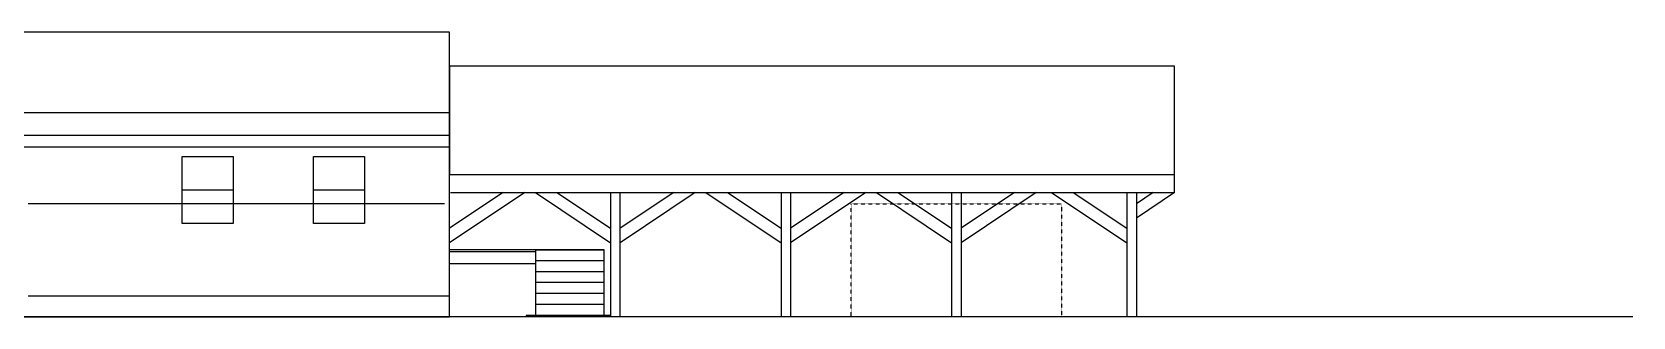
# Model space of a CAD drawing. Header units: inches. Extents: x -625442 to 34963, y -27993 to 66986.
# Drawn here: x 2734 to 3738, y 11944 to 12123 of the extents above; entities that cross this region are included whole.
import ezdxf

# ---------------------------------------------------------------- set-up
doc = ezdxf.new("R2010")
doc.units = ezdxf.units.IN
doc.header["$LTSCALE"] = 0.5
doc.header["$MEASUREMENT"] = 0
doc.linetypes.add('HIDDEN2', pattern=[0.1875, 0.125, -0.0625])
for name, color, linetype in [('E-DETAIL', 144, 'Continuous'), ('P-ABOVE', 201, 'HIDDEN2'), ('P-FURNITURE', 201, 'Continuous'), ('P-PATTERN', 147, 'Continuous')]:
    doc.layers.add(name, color=color, linetype=linetype)

msp = doc.modelspace()

# ---------------------------------------------------------------- linework, layer by layer
at = {"layer": 'E-DETAIL'}
for p, q in [((3450.69576, 12022.19183), (3450.69576, 12033.44183)), ((3049.54808, 12022.19183), (3096.69576, 11990.75221)), ((3063.06656, 12022.19183), (3096.69576, 11999.76678)), ((3096.69576, 12022.19183), (3096.69576, 11944.19183)), ((3102.69576, 11944.19183), (3102.69576, 12022.19183)), ((3136.32497, 12022.19183), (3102.69576, 11999.76678)), ((3149.84345, 12022.19183), (3102.69576, 11990.75221)), ((3156.54808, 12022.19183), (3203.69576, 11990.75221)), ((3170.06656, 12022.19183), (3203.69576, 11999.76678)), ((3203.69576, 12022.19183), (3203.69576, 11944.19183)), ((3209.69576, 12022.19183), (3209.69576, 11944.19183)), ((3243.32497, 12022.19183), (3209.69576, 11999.76678)), ((3256.84345, 12022.19183), (3209.69576, 11990.75221)), ((3263.54808, 12022.19183), (3310.69576, 11990.75221)), ((3277.06656, 12022.19183), (3310.69576, 11999.76678)), ((3310.69576, 12022.19183), (3310.69576, 11944.19183)), ((3316.69576, 12022.19183), (3316.69576, 11944.19183)), ((3350.32497, 12022.19183), (3316.69576, 11999.76678)), ((3363.84345, 12022.19183), (3316.69576, 11990.75221)), ((3373.54808, 12022.19183), (3420.69576, 11990.75221)), ((3387.06656, 12022.19183), (3420.69576, 11999.76678)), ((3420.69576, 12022.19183), (3420.69576, 11944.19183)), ((3426.69576, 12022.19183), (3426.69576, 11944.19183)), ((3437.17728, 12022.19183), (3426.69576, 12015.20241)), ((3450.69576, 12022.19183), (3426.69576, 12006.18784)), ((2995.69576, 11985.19183), (3049.69576, 11985.19183)), ((2995.69576, 11977.69183), (3049.69576, 11977.69183)), ((3049.69576, 11986.19183), (3049.69576, 11945.19183)), ((3049.69576, 11986.19183), (3092.69576, 11986.19183)), ((3092.69576, 11979.3585), (3049.69576, 11979.3585)), ((3092.69576, 11972.52516), (3049.69576, 11972.52516)), ((3092.69576, 11965.69183), (3049.69576, 11965.69183)), ((3092.69576, 11958.8585), (3049.69576, 11958.8585)), ((3092.69576, 11952.02516), (3049.69576, 11952.02516))]:
    msp.add_line(p, q, dxfattribs=at)
msp.add_lwpolyline([(3450.69576, 12101.50795), (2995.69576, 12101.50795), (2995.69576, 12033.44183), (3450.69576, 12033.44183)], close=True, dxfattribs=at)
for points in [[(2996.28269, 12022.19183), (3450.69576, 12022.19183)], [(2992.43729, 12015.19183), (2731.18892, 12015.19183)], [(3092.69576, 11945.19183), (3092.69576, 11986.19183), (2995.69576, 11986.19183)], [(2995.69576, 11957.19183), (2731.18892, 11957.19183)], [(3096.69576, 11945.19183), (3043.69576, 11945.19183), (3043.69576, 11944.19183)]]:
    msp.add_lwpolyline(points, dxfattribs=at)
at = {"layer": 'P-ABOVE'}
msp.add_lwpolyline([(3247.69576, 12015.11439), (3379.69576, 12015.11439), (3379.69576, 11944.19183), (3247.69576, 11944.19183)], close=True, dxfattribs=at)
at = {"layer": 'P-FURNITURE'}
for p, q in [((3029.32497, 12022.19183), (2995.69576, 11999.76678)), ((3042.84345, 12022.19183), (2995.69576, 11990.75221))]:
    msp.add_line(p, q, dxfattribs=at)
at = {"layer": 'P-PATTERN'}
for p, q in [((2216.31563, 12058.15688), (2995.69576, 12058.15688)), ((2727.18892, 12050.80361), (2995.69576, 12050.80361)), ((2827.83565, 12023.80361), (2859.9208, 12023.80361)), ((2910.20058, 12023.80361), (2942.28573, 12023.80361)), ((3738.37248, 11944.19183), (1508.5597, 11944.19183))]:
    msp.add_line(p, q, dxfattribs=at)
msp.add_lwpolyline([(2995.69576, 12072.2123), (2995.69576, 12122.80361), (2051.22719, 12122.80361)], dxfattribs=at)
for points in [[(2216.31563, 11944.19183), (2995.69576, 11944.19183), (2995.69576, 12072.2123), (2216.31563, 12072.2123)], [(2827.83565, 12044.80361), (2859.9208, 12044.80361), (2859.9208, 12002.80361), (2827.83565, 12002.80361)], [(2910.20058, 12044.80361), (2942.28573, 12044.80361), (2942.28573, 12002.80361), (2910.20058, 12002.80361)]]:
    msp.add_lwpolyline(points, close=True, dxfattribs=at)

doc.saveas('drawing.dxf')
